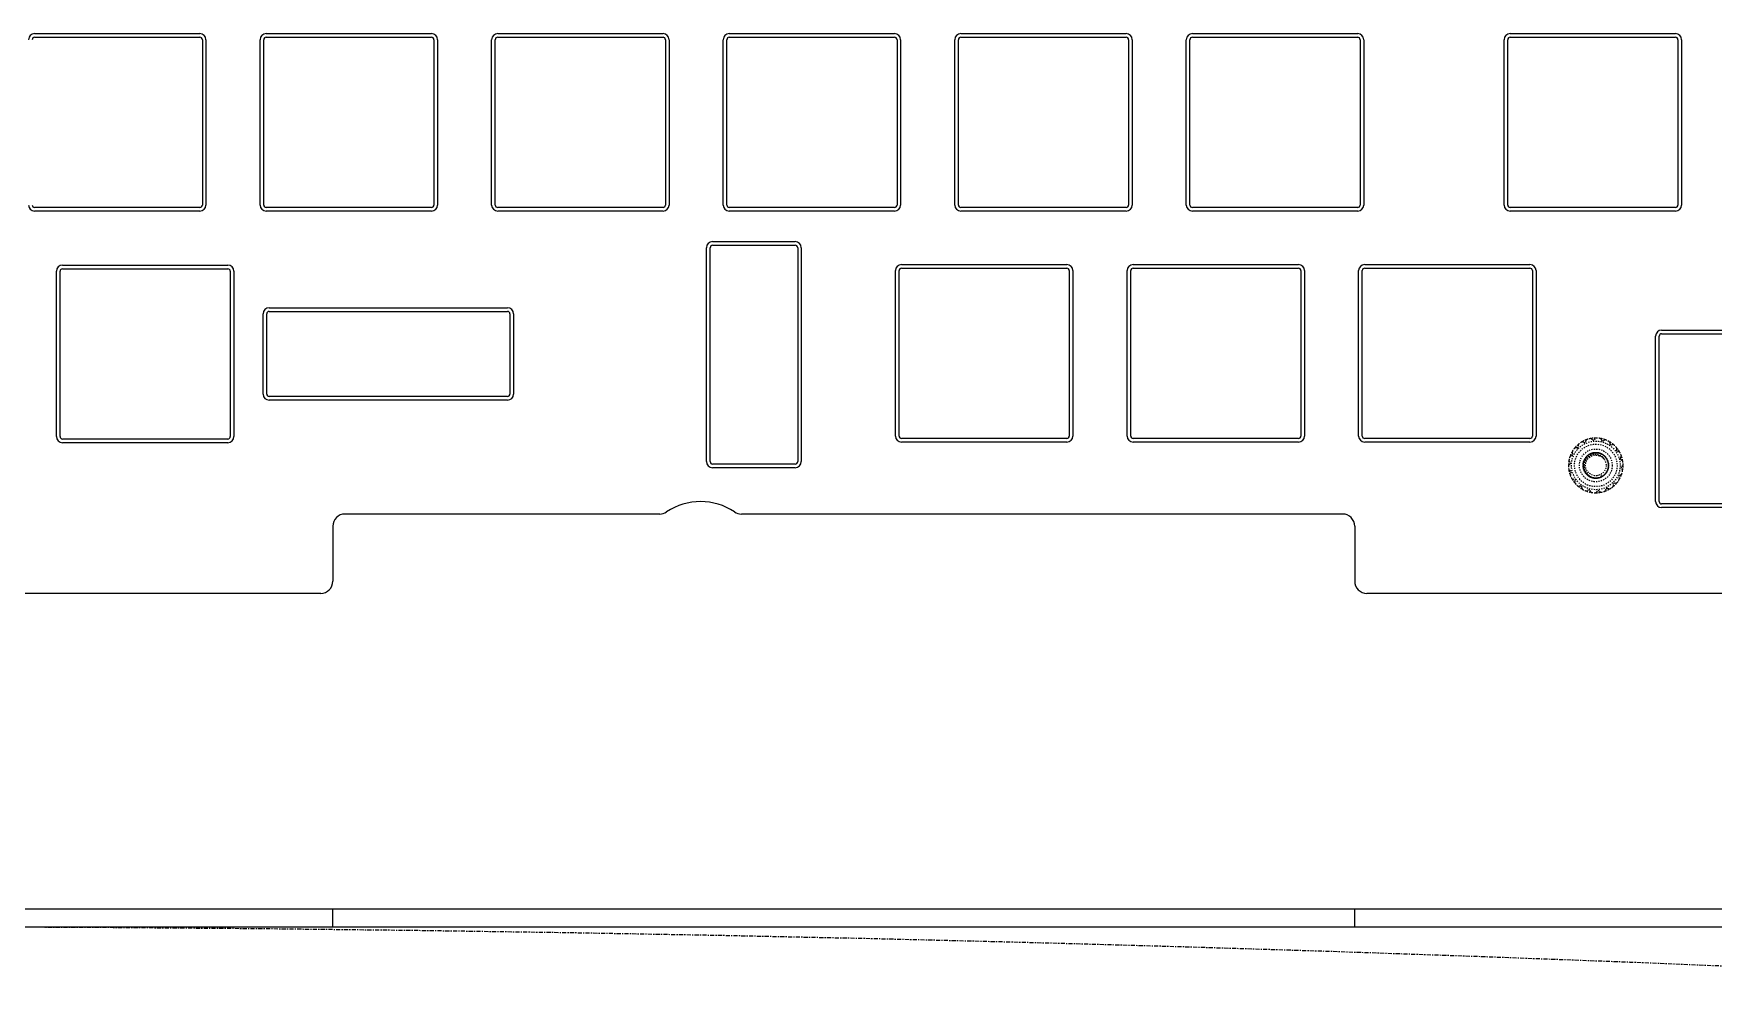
# Model space of a CAD drawing. Header units: inches. Extents: x 1416 to 2607, y 166 to 435.
# Drawn here: x 2365.8 to 2504, y 219.8 to 299.1 of the extents above; entities that cross this region are included whole.
import ezdxf

# ---------------------------------------------------------------- set-up
doc = ezdxf.new("R2010")
doc.units = ezdxf.units.IN
doc.header["$LTSCALE"] = 0.909449
doc.header["$MEASUREMENT"] = 0
for name, pattern in [('CENTER', [0.6, 0.375, -0.075, 0.075, -0.075]), ('HIDDEN', [0.2, 0.1, -0.1]), ('PHANTOM', [0.8, 0.45, -0.05, 0.1, -0.05, 0.1, -0.05])]:
    doc.linetypes.add(name, pattern=pattern)
doc.layers.get('0').update_dxf_attribs({"linetype": 'CONTINUOUS'})
doc.layers.add('DEFAULT_2', color=8, linetype='HIDDEN')
doc.layers.add('DEFAULT_3', color=7, linetype='PHANTOM')

msp = doc.modelspace()

# ---------------------------------------------------------------- linework, layer by layer
at = {"color": 7, "linetype": 'Continuous'}
for p, q in [((2365.927, 299.124), (2379.527, 299.124)), ((2365.927, 298.824), (2379.527, 298.824)), ((2379.727, 298.624), (2379.727, 285.023)), ((2380.027, 298.624), (2380.027, 285.023)), ((2384.477, 285.023), (2384.477, 298.624)), ((2384.777, 285.023), (2384.777, 298.624)), ((2384.977, 299.124), (2398.577, 299.124)), ((2384.977, 298.824), (2398.577, 298.824)), ((2398.777, 298.624), (2398.777, 285.023)), ((2399.077, 298.624), (2399.077, 285.023)), ((2403.527, 285.023), (2403.527, 298.624)), ((2403.827, 285.023), (2403.827, 298.624)), ((2404.027, 299.124), (2417.627, 299.124)), ((2404.027, 298.824), (2417.627, 298.824)), ((2417.827, 298.624), (2417.827, 285.023)), ((2418.127, 298.624), (2418.127, 285.023)), ((2422.577, 285.023), (2422.577, 298.624)), ((2422.877, 285.023), (2422.877, 298.624)), ((2423.077, 299.124), (2436.677, 299.124)), ((2423.077, 298.824), (2436.677, 298.824)), ((2436.877, 298.624), (2436.877, 285.023)), ((2437.177, 298.624), (2437.177, 285.023)), ((2441.627, 285.023), (2441.627, 298.624)), ((2441.927, 285.023), (2441.927, 298.624)), ((2442.127, 299.124), (2455.727, 299.124)), ((2442.127, 298.824), (2455.727, 298.824)), ((2455.927, 298.624), (2455.927, 285.023)), ((2456.227, 298.624), (2456.227, 285.023)), ((2460.677, 285.023), (2460.677, 298.624)), ((2460.977, 285.023), (2460.977, 298.624)), ((2461.177, 299.124), (2474.777, 299.124)), ((2461.177, 298.824), (2474.777, 298.824)), ((2474.977, 298.624), (2474.977, 285.023)), ((2475.277, 298.624), (2475.277, 285.023)), ((2486.827, 285.023), (2486.827, 298.624)), ((2487.127, 285.023), (2487.127, 298.624)), ((2487.327, 299.124), (2500.927, 299.124)), ((2487.327, 298.824), (2500.927, 298.824)), ((2501.127, 298.624), (2501.127, 285.023)), ((2501.427, 298.624), (2501.427, 285.023)), ((2379.527, 284.824), (2365.927, 284.824)), ((2398.577, 284.824), (2384.977, 284.824)), ((2417.627, 284.824), (2404.027, 284.824)), ((2436.677, 284.824), (2423.077, 284.824)), ((2455.727, 284.824), (2442.127, 284.824)), ((2474.777, 284.824), (2461.177, 284.824)), ((2500.927, 284.824), (2487.327, 284.824)), ((2379.527, 284.524), (2365.927, 284.524)), ((2398.577, 284.524), (2384.977, 284.524)), ((2417.627, 284.524), (2404.027, 284.524)), ((2436.677, 284.524), (2423.077, 284.524)), ((2455.727, 284.524), (2442.127, 284.524)), ((2474.777, 284.524), (2461.177, 284.524)), ((2500.927, 284.524), (2487.327, 284.524)), ((2421.705, 282.015), (2428.505, 282.015)), ((2421.205, 263.915), (2421.205, 281.515)), ((2421.505, 263.915), (2421.505, 281.515)), ((2421.705, 281.715), (2428.505, 281.715)), ((2428.705, 281.515), (2428.705, 263.915)), ((2429.005, 281.515), (2429.005, 263.915)), ((2367.727, 265.974), (2367.727, 279.574)), ((2368.027, 265.974), (2368.027, 279.574)), ((2368.227, 280.074), (2381.827, 280.074)), ((2368.227, 279.774), (2381.827, 279.774)), ((2382.027, 279.574), (2382.027, 265.974)), ((2382.327, 279.574), (2382.327, 265.974)), ((2436.752, 266.023), (2436.752, 279.624)), ((2437.052, 266.023), (2437.052, 279.624)), ((2437.252, 280.124), (2450.852, 280.124)), ((2437.252, 279.824), (2450.852, 279.824)), ((2451.052, 279.624), (2451.052, 266.023)), ((2451.352, 279.624), (2451.352, 266.023)), ((2455.802, 266.023), (2455.802, 279.624)), ((2456.102, 266.023), (2456.102, 279.624)), ((2456.302, 280.124), (2469.902, 280.124)), ((2456.302, 279.824), (2469.902, 279.824)), ((2470.102, 279.624), (2470.102, 266.023)), ((2470.402, 279.624), (2470.402, 266.023)), ((2474.852, 266.023), (2474.852, 279.624)), ((2475.152, 266.023), (2475.152, 279.624)), ((2475.352, 280.124), (2488.952, 280.124)), ((2475.352, 279.824), (2488.952, 279.824)), ((2489.152, 279.624), (2489.152, 266.023)), ((2489.452, 279.624), (2489.452, 266.023)), ((2385.227, 276.574), (2404.827, 276.574)), ((2384.727, 269.474), (2384.727, 276.074)), ((2385.027, 269.474), (2385.027, 276.074)), ((2385.227, 276.274), (2404.827, 276.274)), ((2405.027, 276.074), (2405.027, 269.474)), ((2405.327, 276.074), (2405.327, 269.474)), ((2499.284, 260.633), (2499.284, 274.233)), ((2499.584, 260.633), (2499.584, 274.233)), ((2499.784, 274.733), (2513.384, 274.733)), ((2499.784, 274.433), (2513.384, 274.433)), ((2404.827, 269.274), (2385.227, 269.274)), ((2404.827, 268.974), (2385.227, 268.974)), ((2381.827, 265.774), (2368.227, 265.774)), ((2381.827, 265.474), (2368.227, 265.474)), ((2450.852, 265.824), (2437.252, 265.824)), ((2450.852, 265.524), (2437.252, 265.524)), ((2469.902, 265.824), (2456.302, 265.824)), ((2469.902, 265.524), (2456.302, 265.524)), ((2488.952, 265.824), (2475.352, 265.824)), ((2488.952, 265.524), (2475.352, 265.524)), ((2428.505, 263.715), (2421.705, 263.715)), ((2428.505, 263.415), (2421.705, 263.415)), ((2513.384, 260.433), (2499.784, 260.433)), ((2513.384, 260.133), (2499.784, 260.133)), ((2390.465, 258.604), (2390.465, 254.079)), ((2417.357, 259.604), (2391.465, 259.604)), ((2473.532, 259.604), (2424.073, 259.604)), ((2474.532, 258.604), (2474.532, 254.079)), ((2389.465, 253.079), (2327.465, 253.079)), ((2537.532, 253.079), (2475.532, 253.079)), ((2158.212, 227.138), (2558.532, 227.138)), ((2390.465, 225.638), (2390.465, 227.138)), ((2474.532, 225.638), (2474.532, 227.138)), ((2158.212, 225.638), (2558.532, 225.638))]:
    msp.add_line(p, q, dxfattribs=at)
for centre, radius, start, end in [((2365.927, 298.624), 0.5, 90.00009, 179.99991), ((2365.927, 298.624), 0.2, 90.00013, 179.99965), ((2379.527, 298.624), 0.5, 0.00009, 89.99991), ((2379.527, 298.624), 0.2, 0, 89.99965), ((2384.977, 298.624), 0.5, 90.00009, 179.99991), ((2384.977, 298.624), 0.2, 90.00013, 179.99965), ((2398.577, 298.624), 0.5, 0.00009, 89.99991), ((2398.577, 298.624), 0.2, 0, 89.99965), ((2404.027, 298.624), 0.5, 90.00009, 179.99991), ((2404.027, 298.624), 0.2, 90.00013, 179.99965), ((2417.627, 298.624), 0.5, 0.00009, 89.99991), ((2417.627, 298.624), 0.2, 0, 89.99965), ((2423.077, 298.624), 0.5, 90.00009, 179.99991), ((2423.077, 298.624), 0.2, 90.00013, 179.99965), ((2436.677, 298.624), 0.5, 0.00009, 89.99991), ((2436.677, 298.624), 0.2, 0, 89.99965), ((2442.127, 298.624), 0.5, 90.00009, 179.99991), ((2442.127, 298.624), 0.2, 90.00013, 179.99965), ((2455.727, 298.624), 0.5, 0.00009, 89.99991), ((2455.727, 298.624), 0.2, 0, 89.99965), ((2461.177, 298.624), 0.5, 90.00009, 179.99991), ((2461.177, 298.624), 0.2, 90.00013, 179.99965), ((2474.777, 298.624), 0.5, 0.00009, 89.99991), ((2474.777, 298.624), 0.2, 0, 89.99965), ((2487.327, 298.624), 0.5, 90.00009, 179.99991), ((2487.327, 298.624), 0.2, 90.00013, 179.99965), ((2500.927, 298.624), 0.5, 0.00009, 89.99991), ((2500.927, 298.624), 0.2, 0, 89.99965), ((2365.927, 285.023), 0.5, 180.00009, 269.99991), ((2365.927, 285.023), 0.2, 180.00013, 269.99965), ((2379.527, 285.023), 0.5, 270.00009, 359.99991), ((2379.527, 285.023), 0.2, 270.00013, 0), ((2384.977, 285.023), 0.5, 180.00009, 269.99991), ((2384.977, 285.023), 0.2, 180.00013, 269.99965), ((2398.577, 285.023), 0.5, 270.00009, 359.99991), ((2398.577, 285.023), 0.2, 270.00013, 0), ((2404.027, 285.023), 0.5, 180.00009, 269.99991), ((2404.027, 285.023), 0.2, 180.00013, 269.99965), ((2417.627, 285.023), 0.5, 270.00009, 359.99991), ((2417.627, 285.023), 0.2, 270.00013, 0), ((2423.077, 285.023), 0.5, 180.00009, 269.99991), ((2423.077, 285.023), 0.2, 180.00013, 269.99965), ((2436.677, 285.023), 0.5, 270.00009, 359.99991), ((2436.677, 285.023), 0.2, 270.00013, 0), ((2442.127, 285.023), 0.5, 180.00009, 269.99991), ((2442.127, 285.023), 0.2, 180.00013, 269.99965), ((2455.727, 285.023), 0.5, 270.00009, 359.99991), ((2455.727, 285.023), 0.2, 270.00013, 0), ((2461.177, 285.023), 0.5, 180.00009, 269.99991), ((2461.177, 285.023), 0.2, 180.00013, 269.99965), ((2474.777, 285.023), 0.5, 270.00009, 359.99991), ((2474.777, 285.023), 0.2, 270.00013, 0), ((2487.327, 285.023), 0.5, 180.00009, 269.99991), ((2487.327, 285.023), 0.2, 180.00013, 269.99965), ((2500.927, 285.023), 0.5, 270.00009, 359.99991), ((2500.927, 285.023), 0.2, 270.00013, 0), ((2421.705, 281.515), 0.5, 90.00009, 179.99991), ((2428.505, 281.515), 0.5, 0.00009, 89.99991), ((2421.705, 281.515), 0.2, 90.00035, 180), ((2428.505, 281.515), 0.2, 0.00035, 90), ((2368.227, 279.574), 0.5, 90.00009, 179.99991), ((2368.227, 279.574), 0.2, 90.00013, 179.99965), ((2381.827, 279.574), 0.5, 0.00009, 89.99991), ((2381.827, 279.574), 0.2, 0, 89.99965), ((2437.252, 279.624), 0.5, 90.00009, 179.99991), ((2437.252, 279.624), 0.2, 90.00013, 179.99965), ((2450.852, 279.624), 0.5, 0.00009, 89.99991), ((2450.852, 279.624), 0.2, 0, 89.99965), ((2456.302, 279.624), 0.5, 90.00009, 179.99991), ((2456.302, 279.624), 0.2, 90.00013, 179.99965), ((2469.902, 279.624), 0.5, 0.00009, 89.99991), ((2469.902, 279.624), 0.2, 0, 89.99965), ((2475.352, 279.624), 0.5, 90.00009, 179.99991), ((2475.352, 279.624), 0.2, 90.00013, 179.99965), ((2488.952, 279.624), 0.5, 0.00009, 89.99991), ((2488.952, 279.624), 0.2, 0, 89.99965), ((2385.227, 276.074), 0.5, 90.00009, 179.99991), ((2404.827, 276.074), 0.5, 0.00009, 89.99991), ((2385.227, 276.074), 0.2, 90, 179.99965), ((2404.827, 276.074), 0.2, 0, 89.99965), ((2499.784, 274.233), 0.5, 90.00009, 179.99991), ((2499.784, 274.233), 0.2, 90.00035, 180), ((2385.227, 269.474), 0.5, 180.00009, 269.99991), ((2385.227, 269.474), 0.2, 180, 269.99965), ((2404.827, 269.474), 0.5, 270.00009, 359.99991), ((2404.827, 269.474), 0.2, 270, 359.99965), ((2368.227, 265.974), 0.5, 180.00009, 269.99991), ((2368.227, 265.974), 0.2, 180.00013, 269.99965), ((2381.827, 265.974), 0.5, 270.00009, 359.99991), ((2381.827, 265.974), 0.2, 270.00013, 0), ((2437.252, 266.023), 0.5, 180.00009, 269.99991), ((2437.252, 266.023), 0.2, 180.00013, 269.99965), ((2450.852, 266.023), 0.5, 270.00009, 359.99991), ((2450.852, 266.023), 0.2, 270.00013, 0), ((2456.302, 266.023), 0.5, 180.00009, 269.99991), ((2456.302, 266.023), 0.2, 180.00013, 269.99965), ((2469.902, 266.023), 0.5, 270.00009, 359.99991), ((2469.902, 266.023), 0.2, 270.00013, 0), ((2475.352, 266.023), 0.5, 180.00009, 269.99991), ((2475.352, 266.023), 0.2, 180.00013, 269.99965), ((2488.952, 266.023), 0.5, 270.00009, 359.99991), ((2488.952, 266.023), 0.2, 270.00013, 0), ((2421.705, 263.915), 0.5, 180.00009, 269.99991), ((2421.705, 263.915), 0.2, 180.00035, 270), ((2428.505, 263.915), 0.5, 270.00009, 359.99991), ((2428.505, 263.915), 0.2, 270.00035, 0), ((2420.715, 255.631), 5, 55.96753, 124.03247), ((2499.784, 260.633), 0.5, 180.00009, 269.99991), ((2499.784, 260.633), 0.2, 180.00035, 270), ((2391.465, 258.604), 1, 90, 180), ((2417.357, 260.604), 1, 270, 304.03247), ((2424.073, 260.604), 1, 235.96753, 270), ((2473.532, 258.604), 1, 0, 90), ((2389.465, 254.079), 1, 270, 0), ((2475.532, 254.079), 1, 180, 270)]:
    msp.add_arc(centre, radius, start, end, dxfattribs=at)
at = {"layer": 'DEFAULT_2', "color": 8, "linetype": 'HIDDEN'}
for p, q in [((2493.286, 265.538), (2493.408, 265.495)), ((2493.535, 265.554), (2493.581, 265.675)), ((2494.012, 265.791), (2494.113, 265.708)), ((2494.252, 265.721), (2494.337, 265.819)), ((2494.781, 265.78), (2494.848, 265.668)), ((2494.983, 265.632), (2495.096, 265.696)), ((2495.501, 265.507), (2495.525, 265.38)), ((2492.263, 263.859), (2492.181, 263.959)), ((2492.296, 264.39), (2492.418, 264.436)), ((2492.477, 264.563), (2492.434, 264.685)), ((2492.82, 265.053), (2492.69, 265.051)), ((2492.92, 265.281), (2492.919, 265.152)), ((2494.367, 264.454), (2494.367, 264.652)), ((2495.639, 265.299), (2495.767, 265.32)), ((2496.083, 265.005), (2496.062, 264.877)), ((2496.142, 264.762), (2496.27, 264.738)), ((2496.458, 264.333), (2496.395, 264.22)), ((2496.431, 264.085), (2496.543, 264.019)), ((2492.152, 263.635), (2492.251, 263.719)), ((2492.303, 263.124), (2492.191, 263.19)), ((2492.275, 262.875), (2492.339, 262.989)), ((2493.681, 262.813), (2493.81, 262.962)), ((2494.869, 262.685), (2494.774, 262.858)), ((2496.257, 262.646), (2496.3, 262.523)), ((2496.438, 262.818), (2496.316, 262.772)), ((2496.471, 263.35), (2496.553, 263.25)), ((2496.582, 263.574), (2496.483, 263.489)), ((2492.592, 262.447), (2492.464, 262.471)), ((2492.651, 262.204), (2492.672, 262.332)), ((2493.095, 261.909), (2492.967, 261.888)), ((2493.233, 261.702), (2493.209, 261.829)), ((2493.751, 261.576), (2493.638, 261.513)), ((2493.952, 261.429), (2493.886, 261.54)), ((2494.482, 261.488), (2494.397, 261.39)), ((2494.722, 261.418), (2494.621, 261.5)), ((2495.199, 261.655), (2495.153, 261.534)), ((2495.448, 261.671), (2495.325, 261.714)), ((2495.814, 261.927), (2495.815, 262.057)), ((2495.914, 262.156), (2496.044, 262.158))]:
    msp.add_line(p, q, dxfattribs=at)
for radius in [2, 1.75, 1.35, 0.85]:
    msp.add_circle((2494.367, 263.604), radius, dxfattribs=at)
for centre, radius, start, end in [((2493.02, 265.28), 0.1, 128.78772, 179.31073), ((2494.367, 263.604), 2.25, 121.21228, 128.78772), ((2493.253, 265.443), 0.1, 70.68927, 121.21228), ((2494.367, 263.604), 2.25, 110.78716, 119.21517), ((2493.442, 265.589), 0.1, 250.68927, 339.31073), ((2493.674, 265.64), 0.1, 108.78772, 159.31073), ((2494.367, 263.604), 2.25, 101.21228, 108.78772), ((2493.949, 265.713), 0.1, 50.68927, 101.21228), ((2494.367, 263.604), 2.25, 90.78441, 99.21517), ((2494.176, 265.786), 0.1, 230.68927, 319.31073), ((2494.412, 265.754), 0.1, 88.78772, 139.31073), ((2494.367, 263.604), 2.25, 81.21228, 88.78772), ((2494.695, 265.729), 0.1, 30.68927, 81.21228), ((2494.367, 263.604), 2.25, 70.7821, 79.21517), ((2494.934, 265.719), 0.1, 210.68927, 299.31073), ((2495.145, 265.609), 0.1, 68.78772, 119.31073), ((2494.367, 263.604), 2.25, 61.21228, 68.78772), ((2495.402, 265.489), 0.1, 10.68927, 61.21228), ((2494.367, 263.604), 2.25, 50.7841, 59.21517), ((2495.623, 265.398), 0.1, 190.68927, 279.31073), ((2494.367, 263.604), 2.25, 170.78569, 180), ((2492.258, 264.022), 0.1, 168.78772, 219.31073), ((2494.367, 263.604), 2.25, 161.21228, 168.78772), ((2492.331, 264.297), 0.1, 110.68927, 161.21228), ((2494.367, 263.604), 2.25, 150.78224, 159.21517), ((2492.382, 264.53), 0.1, 290.68927, 19.31073), ((2492.528, 264.719), 0.1, 148.78772, 199.31073), ((2494.367, 263.604), 2.25, 141.21228, 148.78772), ((2492.691, 264.951), 0.1, 90.68927, 141.21228), ((2494.367, 263.604), 2.25, 130.78685, 139.21517), ((2492.819, 265.153), 0.1, 270.68927, 359.31073), ((2494.579, 263.457), 0.825, 53.61017, 58.46732), ((2495.783, 265.222), 0.1, 48.78772, 99.31073), ((2494.367, 263.604), 2.25, 41.21228, 48.78772), ((2495.984, 265.021), 0.1, 350.68927, 41.21228), ((2496.161, 264.86), 0.1, 170.68927, 259.31073), ((2494.367, 263.604), 2.25, 30.78767, 39.21517), ((2496.251, 264.64), 0.1, 28.78772, 79.31073), ((2494.367, 263.604), 2.25, 21.21228, 28.78772), ((2496.482, 264.171), 0.1, 150.68927, 239.31073), ((2496.371, 264.382), 0.1, 330.68927, 21.21228), ((2494.367, 263.604), 2.25, 10.78322, 19.21517), ((2496.492, 263.933), 0.1, 8.78772, 59.31073), ((2492.217, 263.559), 0.1, 130.68927, 181.21228), ((2494.367, 263.604), 2.25, 181.21228, 188.78772), ((2492.242, 263.276), 0.1, 188.78772, 239.31073), ((2494.367, 263.604), 2.25, 190.78322, 199.21517), ((2492.186, 263.795), 0.1, 310.68927, 39.31073), ((2492.363, 262.826), 0.1, 150.68927, 201.21228), ((2494.367, 263.604), 2.25, 201.21228, 208.78772), ((2492.252, 263.038), 0.1, 330.68927, 59.31073), ((2496.352, 262.679), 0.1, 110.68927, 199.31073), ((2494.367, 263.604), 2.25, 330.78224, 339.21517), ((2496.402, 262.912), 0.1, 290.68927, 341.21228), ((2496.548, 263.414), 0.1, 130.68927, 219.31073), ((2494.367, 263.604), 2.25, 341.21228, 348.78772), ((2496.476, 263.186), 0.1, 348.78772, 39.31073), ((2496.516, 263.65), 0.1, 310.68927, 1.21228), ((2494.367, 263.604), 2.25, 350.78569, 0), ((2494.367, 263.604), 2.25, 1.21228, 8.78772), ((2492.483, 262.569), 0.1, 208.78772, 259.31073), ((2494.367, 263.604), 2.25, 210.78767, 219.21517), ((2492.573, 262.348), 0.1, 350.68927, 79.31073), ((2492.75, 262.188), 0.1, 170.68927, 221.21228), ((2494.367, 263.604), 2.25, 221.21228, 228.78772), ((2492.95, 261.987), 0.1, 228.78772, 279.31073), ((2494.367, 263.604), 2.25, 230.7841, 239.21517), ((2493.111, 261.811), 0.1, 10.68927, 99.31073), ((2493.332, 261.72), 0.1, 190.68927, 241.21228), ((2494.367, 263.604), 2.25, 241.21228, 248.78772), ((2493.589, 261.6), 0.1, 248.78772, 299.31073), ((2494.367, 263.604), 2.25, 250.7821, 259.21517), ((2493.8, 261.489), 0.1, 30.68927, 119.31073), ((2494.038, 261.48), 0.1, 210.68927, 261.21228), ((2494.367, 263.604), 2.25, 261.21228, 268.78772), ((2494.321, 261.455), 0.1, 268.78772, 319.31073), ((2494.367, 263.604), 2.25, 270.78441, 279.21517), ((2494.558, 261.423), 0.1, 50.68927, 139.31073), ((2494.785, 261.495), 0.1, 230.68927, 281.21228), ((2494.367, 263.604), 2.25, 281.21228, 288.78772), ((2495.059, 261.569), 0.1, 288.78772, 339.31073), ((2494.367, 263.604), 2.25, 290.78716, 299.21517), ((2495.292, 261.62), 0.1, 70.68927, 159.31073), ((2495.481, 261.766), 0.1, 250.68927, 301.21228), ((2494.367, 263.604), 2.25, 301.21228, 308.78772), ((2495.714, 261.928), 0.1, 308.78772, 359.31073), ((2495.915, 262.056), 0.1, 90.68927, 179.31073), ((2494.367, 263.604), 2.25, 310.78685, 319.21517), ((2496.043, 262.258), 0.1, 270.68927, 321.21228), ((2494.367, 263.604), 2.25, 321.21228, 328.78772), ((2496.206, 262.49), 0.1, 328.78772, 19.31073)]:
    msp.add_arc(centre, radius, start, end, dxfattribs=at)
for points, knots in [([(2494.367, 264.652), (2494.368, 264.652), (2494.369, 264.652), (2494.371, 264.652), (2494.374, 264.652), (2494.377, 264.652), (2494.38, 264.652), (2494.386, 264.652), (2494.394, 264.651), (2494.403, 264.651), (2494.412, 264.651), (2494.424, 264.65), (2494.439, 264.649), (2494.457, 264.648), (2494.481, 264.646), (2494.511, 264.642), (2494.546, 264.637), (2494.594, 264.628), (2494.652, 264.613), (2494.721, 264.591), (2494.788, 264.564), (2494.853, 264.533), (2494.937, 264.486), (2495.035, 264.416), (2495.14, 264.316), (2495.23, 264.203), (2495.329, 264.038), (2495.409, 263.808), (2495.424, 263.517), (2495.361, 263.232), (2495.222, 262.977), (2495.019, 262.767), (2494.766, 262.622), (2494.484, 262.55), (2494.193, 262.558), (2493.961, 262.63), (2493.792, 262.724), (2493.639, 262.841), (2493.511, 262.987), (2493.417, 263.155), (2493.364, 263.29), (2493.331, 263.431), (2493.317, 263.575), (2493.322, 263.72), (2493.348, 263.862), (2493.393, 263.999), (2493.457, 264.129), (2493.537, 264.25), (2493.634, 264.357), (2493.744, 264.451), (2493.866, 264.528), (2493.998, 264.588), (2494.183, 264.643), (2494.377, 264.659), (2494.568, 264.636), (2494.754, 264.586), (2494.928, 264.498), (2495.078, 264.378), (2495.211, 264.238), (2495.338, 264.031), (2495.418, 263.751), (2495.417, 263.459), (2495.339, 263.179), (2495.186, 262.931), (2494.972, 262.733), (2494.712, 262.602), (2494.426, 262.545), (2494.136, 262.569), (2493.863, 262.671), (2493.628, 262.844), (2493.478, 263.035), (2493.394, 263.208), (2493.334, 263.391), (2493.312, 263.585), (2493.33, 263.776), (2493.375, 263.964), (2493.458, 264.14), (2493.574, 264.294), (2493.676, 264.396), (2493.792, 264.483), (2493.918, 264.554), (2494.052, 264.607), (2494.193, 264.641), (2494.337, 264.655), (2494.482, 264.649), (2494.624, 264.623), (2494.761, 264.578), (2494.891, 264.515), (2495.011, 264.434), (2495.12, 264.338), (2495.244, 264.191), (2495.337, 264.02), (2495.392, 263.835), (2495.421, 263.645), (2495.408, 263.402), (2495.314, 263.126), (2495.148, 262.887), (2494.924, 262.701), (2494.657, 262.584), (2494.368, 262.543), (2494.08, 262.584), (2493.812, 262.7), (2493.588, 262.885), (2493.421, 263.124), (2493.326, 263.4), (2493.309, 263.691), (2493.352, 263.881), (2493.386, 263.97)], [0, 0, 0, 0, 0.0001196, 0.0002409, 0.0003634, 0.0004858, 0.0007304, 0.000975, 0.0014644, 0.0019538, 0.0024431, 0.0029325, 0.0039112, 0.00489, 0.0058687, 0.0078261, 0.0097835, 0.0117408, 0.015655, 0.0195692, 0.0234834, 0.0273977, 0.0313119, 0.0391358, 0.0469595, 0.0547833, 0.0626074, 0.078218, 0.0938289, 0.1094398, 0.1250504, 0.1406616, 0.1562718, 0.1718833, 0.1874931, 0.2031048, 0.2109284, 0.2187523, 0.2343641, 0.2421878, 0.2500116, 0.2578357, 0.2656597, 0.2734834, 0.2813072, 0.2891313, 0.2969553, 0.3047791, 0.3126028, 0.3204268, 0.3282509, 0.3360747, 0.3438984, 0.3595103, 0.3673341, 0.3751578, 0.3907695, 0.3985935, 0.4064171, 0.4220287, 0.4376387, 0.4532501, 0.4688604, 0.4844715, 0.5000823, 0.515693, 0.5313041, 0.5469145, 0.5625258, 0.5781358, 0.5937474, 0.6015711, 0.609395, 0.6250068, 0.6328304, 0.6406543, 0.6562661, 0.6640898, 0.6719136, 0.6797377, 0.6875617, 0.6953854, 0.7032092, 0.7110333, 0.7188573, 0.7266811, 0.7345048, 0.7423288, 0.7501529, 0.7579768, 0.7658004, 0.7814122, 0.7892361, 0.7970598, 0.8126714, 0.8282813, 0.8438927, 0.8595029, 0.8751142, 0.8907247, 0.9063356, 0.9219466, 0.9375571, 0.9531683, 0.9687786, 0.9843901, 1, 1, 1, 1]), ([(2493.681, 262.813), (2493.753, 262.75), (2493.917, 262.643), (2494.195, 262.558), (2494.486, 262.55), (2494.768, 262.623), (2495.021, 262.768), (2495.223, 262.978), (2495.362, 263.235), (2495.424, 263.519), (2495.408, 263.81), (2495.312, 264.085), (2495.146, 264.325), (2494.92, 264.509), (2494.698, 264.607), (2494.509, 264.646), (2494.317, 264.658), (2494.124, 264.631), (2493.943, 264.566), (2493.815, 264.498), (2493.697, 264.414), (2493.592, 264.314), (2493.502, 264.201), (2493.428, 264.077), (2493.373, 263.943), (2493.335, 263.804), (2493.317, 263.66), (2493.32, 263.515), (2493.342, 263.372), (2493.384, 263.234), (2493.444, 263.102), (2493.547, 262.94), (2493.684, 262.801), (2493.843, 262.693), (2494.016, 262.609), (2494.206, 262.562), (2494.398, 262.554), (2494.59, 262.573), (2494.821, 262.646), (2495.065, 262.805), (2495.256, 263.026), (2495.38, 263.289), (2495.427, 263.577), (2495.395, 263.867), (2495.284, 264.136), (2495.106, 264.366), (2494.87, 264.538), (2494.597, 264.64), (2494.307, 264.663), (2494.068, 264.617), (2493.891, 264.541), (2493.726, 264.442), (2493.582, 264.31), (2493.471, 264.153), (2493.382, 263.982), (2493.329, 263.795), (2493.316, 263.603), (2493.326, 263.458), (2493.356, 263.317), (2493.405, 263.181), (2493.472, 263.052), (2493.557, 262.935), (2493.657, 262.83), (2493.77, 262.74), (2493.894, 262.666), (2494.027, 262.61), (2494.167, 262.573), (2494.311, 262.555), (2494.455, 262.557), (2494.646, 262.587), (2494.828, 262.655), (2494.991, 262.758), (2495.137, 262.883), (2495.286, 263.076), (2495.396, 263.345), (2495.427, 263.635), (2495.379, 263.923), (2495.254, 264.186), (2495.063, 264.406), (2494.818, 264.564), (2494.54, 264.651), (2494.249, 264.658), (2493.966, 264.587), (2493.714, 264.44), (2493.511, 264.232), (2493.419, 264.06), (2493.386, 263.97)], [0, 0, 0, 0, 0.0156071, 0.0312233, 0.0468348, 0.0624501, 0.0780626, 0.0936765, 0.1092904, 0.1249029, 0.1405181, 0.1561292, 0.1717457, 0.1873555, 0.202973, 0.2107948, 0.2186197, 0.234238, 0.24206, 0.2498842, 0.2577122, 0.2655392, 0.2733616, 0.281185, 0.2890127, 0.2968402, 0.3046633, 0.312486, 0.3203132, 0.3281411, 0.3359649, 0.3437871, 0.3594057, 0.3672302, 0.3750521, 0.39067, 0.3984953, 0.4063171, 0.4219341, 0.4375446, 0.4531604, 0.4687722, 0.4843868, 0.5, 0.5156132, 0.5312278, 0.5468396, 0.5624554, 0.5780659, 0.5936829, 0.6015047, 0.60933, 0.6249479, 0.6327698, 0.6405943, 0.6562129, 0.6640351, 0.6718589, 0.6796868, 0.687514, 0.6953367, 0.7031598, 0.7109873, 0.718815, 0.7266384, 0.7344608, 0.7422878, 0.7501158, 0.75794, 0.765762, 0.7813803, 0.7892052, 0.797027, 0.8126445, 0.8282543, 0.8438708, 0.8594819, 0.8750971, 0.8907096, 0.9063235, 0.9219374, 0.9375499, 0.9531652, 0.9687767, 0.9843929, 1, 1, 1, 1]), ([(2494.869, 262.685), (2494.953, 262.731), (2495.11, 262.847), (2495.287, 263.078), (2495.397, 263.348), (2495.427, 263.637), (2495.379, 263.925), (2495.253, 264.188), (2495.061, 264.407), (2494.816, 264.565), (2494.538, 264.652), (2494.246, 264.658), (2493.964, 264.586), (2493.713, 264.439), (2493.543, 264.264), (2493.441, 264.101), (2493.362, 263.926), (2493.32, 263.735), (2493.318, 263.543), (2493.336, 263.399), (2493.374, 263.26), (2493.431, 263.127), (2493.505, 263.002), (2493.596, 262.89), (2493.702, 262.791), (2493.82, 262.707), (2493.948, 262.64), (2494.085, 262.592), (2494.226, 262.563), (2494.371, 262.554), (2494.515, 262.564), (2494.703, 262.604), (2494.881, 262.683), (2495.038, 262.795), (2495.177, 262.928), (2495.287, 263.089), (2495.362, 263.266), (2495.411, 263.453), (2495.424, 263.696), (2495.36, 263.98), (2495.219, 264.235), (2495.016, 264.444), (2494.763, 264.588), (2494.48, 264.66), (2494.189, 264.65), (2493.911, 264.563), (2493.668, 264.402), (2493.477, 264.182), (2493.354, 263.918), (2493.314, 263.678), (2493.323, 263.485), (2493.358, 263.296), (2493.432, 263.116), (2493.54, 262.956), (2493.669, 262.813), (2493.826, 262.698), (2494.001, 262.619), (2494.14, 262.578), (2494.283, 262.557), (2494.428, 262.555), (2494.572, 262.573), (2494.711, 262.612), (2494.844, 262.668), (2494.968, 262.743), (2495.081, 262.833), (2495.18, 262.939), (2495.264, 263.057), (2495.33, 263.185), (2495.379, 263.321), (2495.418, 263.51), (2495.417, 263.705), (2495.377, 263.893), (2495.312, 264.074), (2495.184, 264.281), (2494.969, 264.478), (2494.708, 264.608), (2494.422, 264.664), (2494.132, 264.638), (2493.859, 264.536), (2493.625, 264.362), (2493.446, 264.132), (2493.356, 263.906), (2493.322, 263.717), (2493.316, 263.572), (2493.331, 263.428), (2493.359, 263.311), (2493.392, 263.221), (2493.42, 263.154), (2493.453, 263.09), (2493.485, 263.039), (2493.512, 262.999), (2493.533, 262.97), (2493.555, 262.942), (2493.579, 262.914), (2493.599, 262.892), (2493.615, 262.875), (2493.628, 262.862), (2493.639, 262.851), (2493.648, 262.843), (2493.654, 262.837), (2493.661, 262.831), (2493.666, 262.826), (2493.671, 262.822), (2493.675, 262.819), (2493.677, 262.815), (2493.681, 262.814), (2493.681, 262.813)], [0, 0, 0, 0, 0.0156101, 0.0312218, 0.0468322, 0.0624437, 0.0780544, 0.0936655, 0.1092767, 0.1248874, 0.1404988, 0.1561093, 0.1717209, 0.187331, 0.2029429, 0.2107666, 0.2185906, 0.2342026, 0.2420264, 0.2498504, 0.2576746, 0.2654987, 0.2733225, 0.2811464, 0.2889705, 0.2967947, 0.3046186, 0.3124424, 0.3202665, 0.3280907, 0.3359146, 0.3437384, 0.3593505, 0.3671745, 0.3749982, 0.3906102, 0.3984342, 0.406258, 0.4218698, 0.43748, 0.4530916, 0.4687021, 0.4843134, 0.4999244, 0.5155353, 0.5311466, 0.5467572, 0.5623687, 0.577979, 0.5935908, 0.6014145, 0.6092385, 0.6248505, 0.6326742, 0.6404983, 0.6561103, 0.6639341, 0.671758, 0.6795822, 0.6874063, 0.6952302, 0.703054, 0.7108782, 0.7187023, 0.7265262, 0.7343501, 0.7421742, 0.7499983, 0.7578223, 0.7656461, 0.7812581, 0.7890821, 0.7969059, 0.8125177, 0.8281278, 0.8437395, 0.8593499, 0.8749613, 0.8905721, 0.9061832, 0.9217943, 0.9374051, 0.9452292, 0.9530532, 0.9608765, 0.9686993, 0.9726127, 0.9765261, 0.9804394, 0.9843525, 0.9863094, 0.9882662, 0.9902231, 0.9921799, 0.9941367, 0.9951152, 0.9960936, 0.997072, 0.9975612, 0.9980504, 0.9985398, 0.999029, 0.9992735, 0.999518, 0.9997628, 1, 1, 1, 1]), ([(2495.068, 264.121), (2495.017, 264.197), (2494.922, 264.299), (2494.77, 264.401), (2494.645, 264.459), (2494.513, 264.497), (2494.376, 264.514), (2494.238, 264.511), (2494.103, 264.487), (2493.972, 264.443), (2493.85, 264.381), (2493.738, 264.301), (2493.639, 264.205), (2493.555, 264.096), (2493.487, 263.976), (2493.437, 263.848), (2493.407, 263.714), (2493.396, 263.577), (2493.404, 263.439), (2493.431, 263.304), (2493.492, 263.131), (2493.614, 262.935), (2493.783, 262.777), (2493.941, 262.684), (2494.068, 262.63), (2494.2, 262.593), (2494.337, 262.574), (2494.451, 262.575), (2494.542, 262.584), (2494.61, 262.595), (2494.666, 262.609), (2494.71, 262.621), (2494.742, 262.632), (2494.769, 262.642), (2494.791, 262.65), (2494.807, 262.656), (2494.822, 262.663), (2494.838, 262.67), (2494.854, 262.677), (2494.863, 262.684), (2494.869, 262.685)], [0, 0, 0, 0, 0.0623129, 0.0935638, 0.1248154, 0.1560699, 0.1873257, 0.2185815, 0.249838, 0.2810971, 0.3123574, 0.3436177, 0.3748787, 0.406142, 0.4374065, 0.4686711, 0.499936, 0.531203, 0.5624714, 0.5937398, 0.625008, 0.6874029, 0.7497976, 0.7810708, 0.8123456, 0.8436194, 0.8748901, 0.9061587, 0.9218016, 0.9374445, 0.9530874, 0.9609096, 0.9687322, 0.9765554, 0.9804669, 0.9843776, 0.9882876, 0.9921997, 0.9961098, 1, 1, 1, 1]), ([(2494.393, 264.454), (2494.458, 264.454), (2494.588, 264.438), (2494.772, 264.372), (2494.937, 264.266), (2495.028, 264.172), (2495.068, 264.121)], [0, 0, 0, 0, 0.2500124, 0.4999879, 0.7499808, 1, 1, 1, 1])]:
    msp.add_open_spline(points, degree=3, knots=knots, dxfattribs=at)
at = {"layer": 'DEFAULT_3', "linetype": 'CENTER'}
msp.add_arc((2347.874, -3576.832), 3802.491, 86.808631, 92.828327, dxfattribs=at)

doc.saveas('drawing.dxf')
